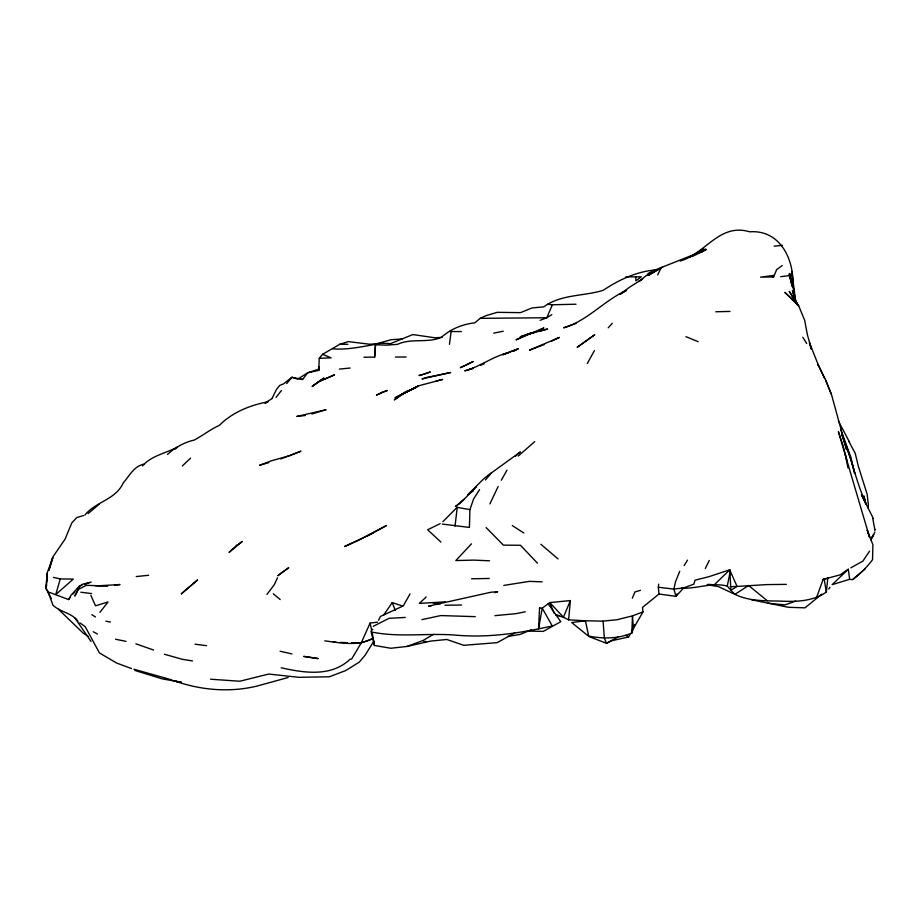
<?xml version="1.0" encoding="UTF-8"?>
<svg xmlns="http://www.w3.org/2000/svg" width="921" height="921" viewBox="0 0 921 921"><rect width="100%" height="100%" fill="white"/><g stroke="black" fill="none" stroke-linecap="round" stroke-linejoin="round"><path stroke-width="1.38" d="M869.401 536.908L867.225 530.139L872.901 544.714L872.544 559.715C867.029 567.117 859.938 574.105 852.455 579.677L849.669 579.309L848.322 569.236L840.159 574.842L827.795 578.181L826.344 592.03C814.118 600.63 798.875 601.804 784.22 601.252C767.607 600.55 750.339 601.92 734.923 594.367L730.848 590.246L729.835 569.777L708.79 576.73L694.998 580.184L693.893 584.167L683.704 587.886L673.896 589.106L658.342 587.241L658.665 584.144M479.553 489.592L473.555 499.067L469.917 509.612L469.411 527.434L442.345 524.072M271.971 398.563L276.473 389.41L279.742 385.381L283.392 383.976L291.899 377.276L297.61 379.176L307.718 372.775L318.804 370.369L319.242 358.281L322.569 354.332L339.711 344.316L348.299 341.61L369.874 344.258L377 343.66L391.241 339.699L402.097 338.94L412.827 334.565L435.103 337.811L442.045 337.351M555.904 614.986L563.433 617.208L568.591 619.845L585.411 620.777L588.692 636.077C602.99 638.886 618.198 638.852 631.806 633.13L632.485 615.884L642.996 611.866L642.478 607.434L659.01 594.022L675.968 596.348L683.704 587.886M46.487 584.674L46.338 587.368L46.925 573.622L52.785 557.596L48.928 570.283L52.981 556.745L65.057 539.165L71.815 522.863L76.811 517.544L83.443 515.587M46.637 581.98L47.098 573.91L46.05 588.6L51.357 598.615M363.91 357.233L374.628 357.106L375.457 344.788M568.591 619.845L570.387 600.573L549.779 602.576L542.239 608.194L538.566 628.859C511.65 634.27 484.262 637.585 456.735 635.225C428.576 632.727 400.059 637.735 372.142 632.117L374.421 645.448L390.769 648.257L406.967 646.461L430.441 641.131L446.8 639.473L463.689 645.299L497.121 642.662L514.609 633.038M374.628 357.106L375.584 344.373C361.516 346.687 347.298 350.026 332.826 348.84M449.46 344.327L451.129 331.537L461.363 331.572M455.043 526.121L457.242 507.206L442.909 521.677M773.605 276.91L760.585 277.175L773.859 275.379L773.053 277.152L773.605 276.91L776.622 269.646L782.228 265.524M867.927 507.989L868.445 505.353L867.098 494.07L858.36 466.36L855.241 453.339L848.851 441.424M730.226 586.677L737.076 586.424L730.848 590.246L727.279 586.055L730.272 571.147L737.076 586.424L766.709 584.605L786.35 584.375M318.804 370.369L319 366.65M60.256 578.918L55.813 594.54L73.277 579.079L60.256 578.918L53.476 577.409M634.604 624.611L631.322 632.22M631.806 633.13L633.372 628.629L642.996 611.866M816.409 597.936L823.155 579.332L827.795 578.181L823.155 579.332M679.744 571.273L675.461 581.853L673.896 589.106L675.968 596.348L677.039 593.953M570.387 600.573L563.433 617.208L549.779 602.576L554.166 613.409M632.313 598.201L634.983 591.927L640.475 590.326M575.993 304.229L552.37 304.77L546.809 317.745L540.132 320.324M377.575 622.159L370.081 623.091L361.251 642.87L351.626 659.068L350.13 659.206C331.238 677.142 304.229 672.952 281.193 667.771M498.134 486.507L489.903 503.891M874.892 531.993L870.875 539.913M277.509 577.755L274.308 584.674L266.986 594.413M587.264 363.519L594.425 350.625M378.554 620.247L380.419 616.471L402.834 606.11L392.219 602.622L383.55 615.159M657.652 274.895L661.151 267.815L648.108 275.46L662.625 267.067M705.302 568.487L709.297 560.452M78.181 589.498L79.287 587.333L74.808 596.06L78.181 589.498L86.344 585.319L98.904 585.756L120.041 584.536L114.538 585.284M501.335 480.198L506.976 470.171M403.352 605.753L410.006 593.953M589.187 636.653L606.444 643.284L611.774 640.705L628.606 637.01L629.964 634.615M49.538 592.376L68.557 599.559L71.274 594.92L79.298 586.228L81.9 585.319M373.903 641.051L365.223 655.05L359.271 662.13L345.64 670.603L329.281 676.785L298.899 677.315L268.736 674.045L239.759 681.252L210.587 679.203M873.511 534.848L871.45 538.29L873.661 534.64M684.119 565.621L687.515 560.118M828.727 589.003L829.902 587.253M300.108 379.302L302.618 379.429L307.718 372.775L318.436 369.275M99.905 612.384L108.022 601.966L95.508 605.822L90.868 595.346M276.047 397.377L281.389 390.539M68.557 599.559L70.341 597.338M73.035 594.01L74.82 591.789M77.514 588.45L79.298 586.228M869.562 551.138L862.873 561.142L850.785 567.854M286.65 383.573L291.899 377.276L302.618 379.429M485.436 479.991L491.342 472.968L520.284 451.969M608.205 327.795L612.315 323.34M471.494 543.827L455.826 560.567L473.624 560.106L489.512 560.797M462.733 500.817L455.423 506.504C468.985 497.075 477.458 482.097 491.342 472.968M182.312 465.968L190.578 458.151M470.332 492.712L476.376 486.449L467.845 494.681L473.498 490.801M372.775 629.296L370.979 631.127L374.421 645.448M707.109 585.169L714.247 584.812L729.835 569.777M848.322 569.236L832.135 584.662L849.669 579.309M534.71 441.666L518.247 456.045M236.306 545.796L242.281 541.433L229.03 552.393L237.572 544.61M426.17 597.004L419.32 603.393L445.246 601.862M515.415 456.275L519.985 452.223M99.399 504.04L88.071 513.63M458.635 503.948L464.184 499.194M167.507 454.398L174.207 448.815M84.767 515.196C95.807 501.519 115.712 499.746 123.276 482.857C129.424 475.961 134.155 465.784 144.137 464.184M657.157 269.807C637.954 271.004 619.591 279.362 603.623 290.046L603.059 290.345C583.546 296.412 561.085 294.11 543.747 306.854L532.004 307.948L520.492 312.645L497.213 312.334L485.851 315.707L480.175 318.355L474.741 322.857C462.457 324.18 450.749 329.016 441.493 337.259C427.459 343.533 411.503 337.777 397.446 344.35L386.532 345.156L376.044 344.753L380.592 343.142L390.527 343.614L402.097 338.94M142.444 465.888C151.896 455.377 165.665 453.42 177.58 446.984L174.46 449.229M821.762 594.172L804.989 607.848L788.341 607.284L751.501 599.778M313.29 385.6L312.081 386.532L323.87 378.036L313.29 385.6L318.608 381.743L334.427 374.893L318.608 381.743M271.753 398.735L264.903 403.145M174.541 449.091C180.32 444.636 187.228 441.689 194.319 440.042C202.873 435.46 210.483 429.359 219.336 425.352C232.472 412.274 250.086 405.171 268.057 401.786L265.766 402.995M865.429 568.602L852.95 579.413M80.035 585.825L82.648 584.202L91.167 582.06M551.806 314.66L546.809 317.745L480.175 318.355M433.284 634.431L423.073 640.498L406.967 646.461M689.242 257.396L703.851 248.843L689.357 257.35M513.63 351.35L518.074 348.852L502.831 354.631L508.806 352.651C493.115 356.139 480.209 366.639 464.771 370.852L473.336 368.285L468.352 369.758M623.885 291.623L626.545 290.15M366.696 536.183L386.371 525.603L359.351 539.982M617.761 637.171L606.444 643.284L604.36 638.115L603.082 621.134L585.411 620.777L571.734 622.561L587.851 635.64M373.281 626.315L389.007 618.325L405.298 617.438M366.788 536.183L372.913 533.086L344.604 546.556L352.006 543.24M466.199 365.038L473.164 361.527L460.293 367.675L465.036 365.625M440.18 523.658L427.643 529.771L440.963 542.101M692.258 256.51L705.97 249.764L651.746 271.338L638.967 281.319L642.685 279.017L629.999 286.88L619.96 294.375L626.245 290.518C603.98 300.58 587.621 320.727 563.744 327.818L576.039 323.398M551.76 341.058L559.381 337.42L529.483 350.153L544.184 344.558M537.622 330.869L543.931 327.922L516.002 339.849L530.461 333.206L520.307 336.775L536.367 331.456M353.227 542.699L358.131 540.523M680.182 261.069C705.82 253.62 719.266 222.755 749.752 231.804C779.799 229.548 794.259 259.146 792.751 285.314L791.841 271.603L795.191 297.736M480.52 365.349L484.158 363.795M531.44 629.745L520.215 634.385L507.667 636.469M423.959 374.306L430.337 371.969L418.986 375.549L422.716 374.617M502.831 354.631L518.074 348.852M372.614 638.621C357.751 646.381 340.609 642.996 324.779 640.832M373.489 638.345L361.251 642.87L351.638 642.766M280.663 458.969L300.971 451.175L289.885 455.619L271.43 460.788L259.618 465.266L268.828 462.595M84.502 584.409L89.705 582.579M495.003 592.687L497.685 591.754L491.169 592.18L428.495 606.133L430.913 606.26M795.652 601.137L784.819 604.913L768.126 603.197M288.146 677.511L256.994 686.076C230.066 692.592 201.895 690.301 175.796 681.379L173.044 680.596M311.828 414.024L326.08 409.707L296.804 416.442L305.265 415.521M415.901 387.683L406.668 391.356L394.971 397.884L418.502 385.876L442.667 379.406L435.737 381.225M535.423 332.193L529.207 333.909L547.546 329.016L539.752 331.157M375.584 344.373L380.592 343.142M421.899 619.626L440.768 615.573L475.224 616.656M493.748 333.16L503.211 331.215M525.269 611.809L516.082 613.639L494.922 615.654M872.82 518.65L874.95 530.266L874.674 529.149M648.142 273.353L650.928 272.846M727.279 586.055C711.933 582.153 697.082 588.853 681.736 588.231M503.799 585.411L529.494 581.358L542.193 581.853M780.72 276.691L788.56 275.678M136.239 576.569L148.626 575.268M603.082 621.134L616.909 619.741L632.485 615.884L633.372 628.629M774.147 246.172L782.274 245.366M339.435 369.102L350.13 368.043M423.672 641.638L426.377 641.442M707.489 585.1L710.079 584.962M319.242 358.281L331.123 357.832L322.569 354.332M635.812 276.922L641.223 276.761L635.916 280.917L635.812 276.922L625.935 276.772M715.767 311.77L729.95 311.436M471.564 578.779L489.27 578.457M444.947 605.247L461.571 605.005M707.34 584.881L714.247 584.812M395.454 357.049L406.161 356.98M708.353 584.904L714.995 584.87L707.846 584.351M339.711 344.316L347.885 344.293M527.837 631.058L543.309 631.38L560.774 621.698L548.168 603.796M333.252 642.098L336.084 642.213M340.344 642.374L347.436 642.651M95.151 585.687L107.642 586.228M547.661 304.241L552.37 304.77M178.651 681.713L175.796 681.379L181.333 682.311M433.227 603.036L440.296 603.854M80.829 592.238L91.605 593.561M195.102 644.205L206.511 645.69M556.434 615.159L559.197 615.562M192.524 660.933L182.266 659.298L164.491 654.278M707.547 584.835L718.392 586.596L734.923 594.367L748.612 585.491L767.32 600.78M449.644 331.284L451.129 331.537M457.553 507.436L469.917 509.612M181.437 682.265L162.257 678.881L134.938 670.465M105.892 621.18L110.439 622.043M115.551 639.243L125.97 641.361M280.065 651.228L291.969 653.956M133.902 669.222L171.939 679.928M135.905 643.802L153.588 650.042M131.542 668.565L116.656 663.062L99.422 652.908L85.204 626.671L79.862 622.838M685.938 336.672L698.187 341.679M93.228 631.737L97.465 634.016M625.796 635.283L628.606 637.01M88.105 636.227L83.258 633.199L58.53 609.311M91.824 614.664L95.45 616.989M512.283 525.546L523.876 533.04M77.894 621.088C71.631 612.753 60.176 612.143 52.969 605.189L47.742 591.063L46.05 588.6M273.284 593.78L280.191 599.559M540.846 544.253L558.057 558.943M486.127 527.595L503.43 545.14L520.48 545.267L537.507 563.226M74.981 618.129L91.041 641.477M802.79 337.247L806.704 343.51M849.623 442.287L838.409 421.093M873.373 518.546L861.388 494.623L866.062 503.856C855.897 481.418 851.349 456.989 841.863 434.252L846.652 449.713L831.49 394.579L825.688 380.223L817.894 364.348L824.709 378.496M831.49 394.579L825.688 380.223M840.585 429.324L850.82 457.069L854.665 473.279L850.935 459.314L841.564 434.021M392.219 602.622L395.351 610.496M818.654 365.879L809.455 342.67L811.424 349.197L807.36 334.599L804.701 320.416L798.657 305.714L789.251 291.37L797.528 305.3L792.44 290.391L793.683 295.975M789.366 274.907L793.833 289.47L794.927 298.934M869.459 536.943L838.386 431.661L843.176 445.948L847.044 461.306M788.917 274.17L792.302 286.431M845.317 454.398L847.988 467.96M865.694 503.764L863.898 495.912L865.763 503.718M370.081 623.091L371.624 630.022M792.67 287.789L789.7 273.422L791.185 282.908M824.237 579.574L826.344 592.03M658.342 587.241L659.01 594.022M539.556 607.86L538.566 628.859L552.289 625.992L542.239 608.194L539.556 607.86M197.405 580.069L181.345 593.826L197.405 580.069M281.366 573.023L277.82 575.706L288.734 567.658L281.366 573.023M401.372 394.798L394.28 399.91L406.668 391.356L401.372 394.798L418.502 385.876L401.372 394.798M590.465 337.788L577.156 347.355L594.77 334.714L590.465 337.788M705.774 249.269L701.318 252.112L705.774 249.269M381.893 392.381L376.459 395.109L387.246 390.469L381.893 392.381M427.091 377.38L421.968 378.945L450.645 372.51L427.091 377.38M317.987 658.561L303.815 656.42L317.987 658.561M796.987 303.539L784.853 292.406L798.657 305.714L796.987 303.539"/></g></svg>
